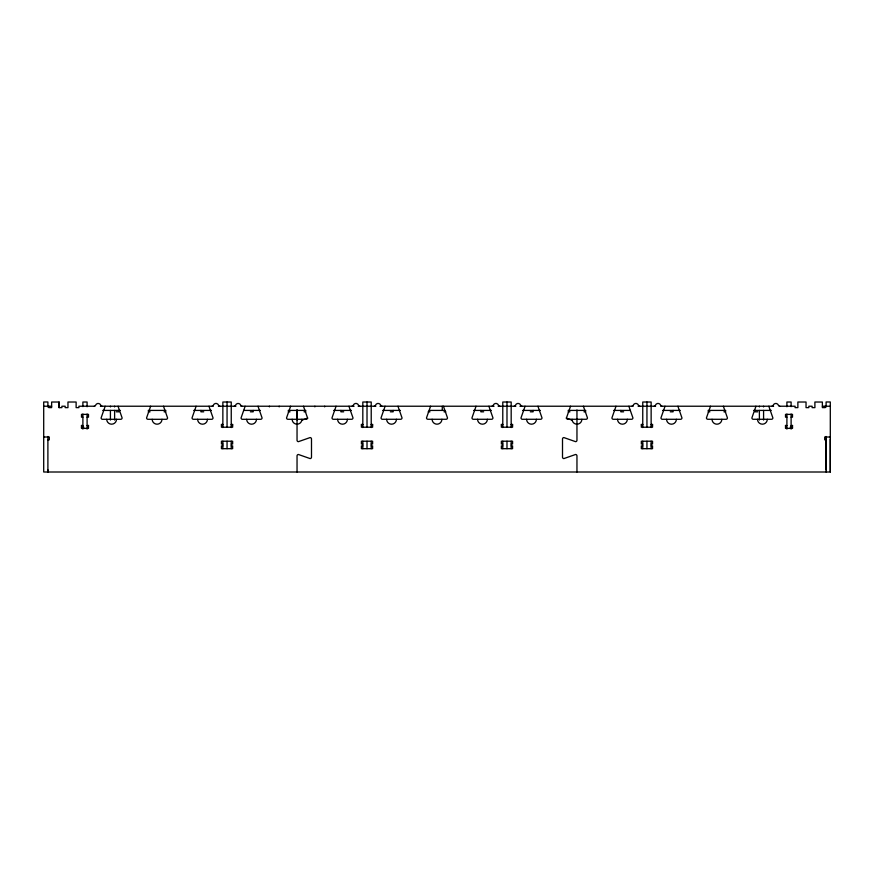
<?xml version="1.0" encoding="UTF-8"?>
<svg xmlns="http://www.w3.org/2000/svg" width="874" height="874" viewBox="0 0 874 874"><rect width="100%" height="100%" fill="white"/><g stroke="black" fill="none" stroke-linecap="round" stroke-linejoin="round"><path stroke-width="1.31" d="M47.895 469.819L47.895 472.004L47.895 436.487M297.04 419.968L297.04 409.972L297.04 440.278A1.398 1.398 0 0 0 298.438 441.654L310.095 437.579A1.398 1.398 0 0 1 311.494 438.977L311.494 457.168A1.398 1.398 0 0 1 310.095 458.577L298.438 454.491A1.398 1.398 0 0 0 297.04 455.889L297.04 472.004M576.96 472.004L576.96 455.889A1.398 1.398 0 0 0 575.562 454.491L563.905 458.577A1.398 1.398 0 0 1 562.506 457.168L562.506 438.977A1.398 1.398 0 0 1 563.905 437.579L575.562 441.654A1.398 1.398 0 0 0 576.96 440.278L576.96 409.972M826.105 469.819L826.105 436.487M47.895 407.033L47.895 401.974L43.7 401.974L43.7 472.004L830.3 472.004L830.3 439.196M301.934 420.143L307.768 418.1M94.556 406.224L78.922 406.224L78.922 407.634L76.125 407.623L76.125 402.018L67.964 402.018L67.964 407.634L65.157 407.623L65.157 406.224L61.89 406.235L61.89 407.634L59.093 407.634L59.115 402.018L51.632 402.018L51.632 407.623L48.835 407.623L48.835 406.224M43.7 406.224L51.632 406.235M100.39 406.224L213.147 406.224M218.391 406.224L235.904 406.224M240.962 406.224L354.079 406.224M358.165 406.224L375.864 406.224M379.95 406.224L494.05 406.224M498.136 406.224L515.835 406.224M519.921 406.224L633.038 406.224M638.096 406.224L655.609 406.224M660.853 406.224L773.61 406.224M779.444 406.224L795.078 406.224L795.078 407.634L797.875 407.623L797.875 402.018L806.036 402.018L806.036 407.634L808.843 407.634L808.843 406.224L812.11 406.235L812.11 407.634L814.907 407.634L814.885 402.018L822.368 402.04L822.368 407.623L825.165 407.623L825.165 406.224M822.368 406.235L830.3 406.235M102.728 410.419L120.437 410.419M148.209 410.419L165.929 410.419M193.7 410.419L211.399 410.419M243.606 410.419L260.408 410.419M288.18 410.419L305.889 410.419M333.66 410.419L351.359 410.419M382.67 410.419L400.379 410.419M429.254 410.419L444.833 410.419M473.632 410.419L491.33 410.419M522.641 410.419L540.34 410.419M568.111 410.419L585.82 410.419M613.592 410.419L630.394 410.419M662.601 410.419L680.3 410.419M708.071 410.419L725.791 410.419M753.563 410.419L771.272 410.419M116.253 411.818L119.05 411.818L119.05 410.419M148.209 411.818L150.077 411.818M164.072 411.818L165.94 411.818M203.729 411.818L200.922 411.818L200.922 410.419M250.379 411.818L253.176 411.818L253.176 410.419M288.169 411.818L290.037 411.818M304.032 411.818L305.9 411.818M343.69 411.818L340.893 411.818L340.893 410.419M390.35 411.818L393.147 411.818L393.147 410.419M428.14 411.818L429.997 411.818M444.003 411.818L445.86 411.818M483.65 411.818L480.853 411.818L480.853 410.419M530.31 411.818L533.107 411.818L533.107 410.419M568.1 411.818L569.968 411.818M583.963 411.818L585.831 411.818M623.621 411.818L620.824 411.818L620.824 410.419M670.271 411.818L673.078 411.818L673.078 410.419M708.06 411.818L709.928 411.818M723.923 411.818L725.791 411.818M757.747 411.818L754.95 411.818L754.95 410.419M82.888 417.182L81.49 417.182L81.49 414.385L88.493 414.385L88.493 417.182L87.094 417.182M786.906 417.182L785.508 417.182L785.508 414.385L792.51 414.385L792.51 417.182L791.112 417.182M222.859 424.436L221.45 424.414L221.45 427.233L232.648 427.211L232.648 424.414L231.249 424.414M362.819 424.414L361.421 424.414L361.421 427.211L372.619 427.211L372.619 424.414L371.221 424.414M502.779 424.414L501.381 424.414L501.381 427.211L512.579 427.211L512.579 424.414L511.181 424.414M642.751 424.436L641.352 424.414L641.352 427.233L652.55 427.211L652.55 424.414L651.141 424.414M221.45 424.884L222.859 424.884M231.249 424.884L232.648 424.884M361.421 424.884L362.819 424.884M371.221 424.884L372.619 424.884M501.381 424.884L502.779 424.884M511.181 424.884L512.579 424.884M641.352 424.884L642.751 424.884M651.141 424.884L652.55 424.884M81.49 425.583L82.888 425.583M87.094 425.583L88.493 425.583M785.508 425.583L786.906 425.583M791.112 425.583L792.51 425.583M81.49 427.233L83.828 427.233M790.172 427.233L792.51 427.233M43.7 437.011L49.294 437.011L49.294 439.808L47.895 439.808M830.3 437.011L824.706 437.011L824.706 439.808L826.105 439.808M222.859 444.014L221.45 444.014L221.45 441.206L232.648 441.228L232.648 444.025L231.249 444.025M362.819 444.014L361.421 444.014L361.421 441.206L372.619 441.206L372.619 444.014L371.221 444.014M502.779 444.014L501.381 444.014L501.381 441.206L512.579 441.206L512.579 444.014L511.181 444.014M642.751 444.025L641.352 444.025L641.352 441.228L652.55 441.206L652.55 444.014L651.141 444.014M222.859 445.882L221.45 445.882L221.45 448.679L232.648 448.679L232.648 445.882L231.249 445.882M362.819 445.882L361.421 445.882L361.421 448.679L372.619 448.679L372.619 445.882L371.221 445.882M502.779 445.882L501.381 445.882L501.381 448.679L512.579 448.679L512.579 445.882L511.181 445.882M642.751 445.882L641.352 445.882L641.352 448.679L652.55 448.679L652.55 445.882L651.141 445.882M566.232 418.1L572.066 420.143M830.3 472.004L830.3 401.974L826.105 401.974L826.105 407.033M826.105 437.262L826.105 472.004M792.51 425.365L792.51 428.38L785.508 428.38L785.508 425.365M791.112 406.618L791.112 402.018L786.906 402.018L786.906 406.749M791.112 414.036L791.112 429.079M786.906 414.036L786.906 429.079M763.581 406.224L763.581 406.923M763.581 410.419L763.581 420.044M759.386 406.224L759.386 406.923M759.386 410.419L759.386 420.044M651.141 427.561L651.141 402.018L642.751 402.018L642.751 427.561M651.141 441.206L651.141 448.679M646.946 402.018L646.946 427.211M646.946 441.206L646.946 448.679M642.751 441.206L642.751 448.679M511.181 427.561L511.181 402.018L502.779 402.018L502.779 427.561M511.181 441.206L511.181 448.679M506.986 402.018L506.986 427.211M506.986 441.206L506.986 448.679M502.779 441.206L502.779 448.679M442.277 406.224L442.277 410.419M371.221 427.561L371.221 402.018L362.819 402.018L362.819 427.561M371.221 441.206L371.221 448.679M367.014 402.018L367.014 427.211M367.014 441.206L367.014 448.679M362.819 441.206L362.819 448.679M324.669 406.224L324.669 406.88M314.869 406.224L314.869 406.88M279.199 406.224L279.199 406.88M269.4 406.224L269.4 406.88M231.249 427.561L231.249 402.018L222.859 402.018L222.859 427.561M231.249 441.206L231.249 448.679M227.054 402.018L227.054 427.211M227.054 441.206L227.054 448.679M222.859 441.206L222.859 448.679M114.614 406.224L114.614 406.923M114.614 410.419L114.614 420.044M110.419 406.224L110.419 406.923M110.419 410.419L110.419 420.044M88.493 425.365L88.493 428.38L81.49 428.38L81.49 425.365M87.094 406.749L87.094 402.018L82.888 402.018L82.888 406.618M87.094 414.036L87.094 429.079M82.888 414.036L82.888 429.079M59.093 402.04L59.093 407.634M219.898 406.235A1.398 1.398 0 0 1 218.587 405.307A2.797 2.797 0 0 0 213.3 405.285A1.398 1.398 0 0 1 211.989 406.235M94.239 406.235A1.398 1.398 0 0 0 95.561 405.307A2.797 2.797 0 0 1 100.838 405.307A1.398 1.398 0 0 0 102.16 406.235M105.109 406.235A1.398 1.398 0 0 1 105.055 406.639L101.111 417.903A1.398 1.398 0 0 0 102.509 419.302L120.699 419.302A1.398 1.398 0 0 0 122.109 417.881L118.165 406.618A1.398 1.398 0 0 1 118.099 406.224M116.504 419.28A4.894 4.894 0 0 1 111.61 424.185A4.894 4.894 0 0 1 106.704 419.28M150.579 406.224A1.398 1.398 0 0 1 150.514 406.618L146.57 417.903A1.398 1.398 0 0 0 147.979 419.302L166.169 419.302A1.398 1.398 0 0 0 167.568 417.881L163.624 406.618A1.398 1.398 0 0 1 163.569 406.224M161.974 419.302A4.894 4.894 0 0 1 157.069 424.196A4.894 4.894 0 0 1 152.174 419.302M196.038 406.235A1.398 1.398 0 0 1 195.984 406.639L192.04 417.903A1.398 1.398 0 0 0 193.438 419.28L211.639 419.302A1.398 1.398 0 0 0 213.037 417.881L209.094 406.618A1.398 1.398 0 0 1 209.028 406.224M207.433 419.302A4.894 4.894 0 0 1 202.539 424.196A4.894 4.894 0 0 1 197.633 419.302M234.199 406.235A1.398 1.398 0 0 0 235.521 405.307A2.797 2.797 0 0 1 240.798 405.307A1.398 1.398 0 0 0 242.12 406.235M245.07 406.235A1.398 1.398 0 0 1 245.015 406.639L241.071 417.903A1.398 1.398 0 0 0 242.469 419.302L260.671 419.302A1.398 1.398 0 0 0 262.069 417.903L258.125 406.618A1.398 1.398 0 0 1 258.07 406.224M301.934 419.28A4.894 4.894 0 0 1 297.04 424.185A4.894 4.894 0 0 1 292.135 419.28M290.539 406.235A1.398 1.398 0 0 1 290.485 406.639L286.541 417.903A1.398 1.398 0 0 0 287.939 419.302L306.129 419.28A1.398 1.398 0 0 0 307.528 417.881L303.595 406.618A1.398 1.398 0 0 1 303.529 406.224M256.464 419.302A4.894 4.894 0 0 1 251.57 424.196A4.894 4.894 0 0 1 246.676 419.302M654.102 406.235A1.398 1.398 0 0 0 655.413 405.307A2.797 2.797 0 0 1 660.7 405.285A1.398 1.398 0 0 0 662.011 406.235M779.761 406.235A1.398 1.398 0 0 1 778.439 405.307A2.797 2.797 0 0 0 773.162 405.307A1.398 1.398 0 0 1 771.84 406.235M768.891 406.224A1.398 1.398 0 0 0 768.945 406.618L772.889 417.903A1.398 1.398 0 0 1 771.491 419.28L753.301 419.28A1.398 1.398 0 0 1 751.891 417.903L755.835 406.618A1.398 1.398 0 0 0 755.901 406.224M767.296 419.28A4.894 4.894 0 0 1 762.39 424.185A4.894 4.894 0 0 1 757.496 419.28M723.421 406.224A1.398 1.398 0 0 0 723.486 406.618L727.43 417.903A1.398 1.398 0 0 1 726.032 419.302L707.831 419.28A1.398 1.398 0 0 1 706.432 417.903L710.376 406.618A1.398 1.398 0 0 0 710.431 406.224M721.826 419.302A4.894 4.894 0 0 1 716.931 424.196A4.894 4.894 0 0 1 712.026 419.302M677.962 406.224A1.398 1.398 0 0 0 678.016 406.618L681.96 417.903A1.398 1.398 0 0 1 680.562 419.302L662.361 419.28A1.398 1.398 0 0 1 660.962 417.881L664.906 406.618A1.398 1.398 0 0 0 664.972 406.224M676.367 419.302A4.894 4.894 0 0 1 671.461 424.196A4.894 4.894 0 0 1 666.567 419.302M639.801 406.224A1.398 1.398 0 0 1 638.479 405.285A2.797 2.797 0 0 0 633.202 405.307A1.398 1.398 0 0 1 631.88 406.224M628.93 406.224A1.398 1.398 0 0 0 628.985 406.618L632.929 417.903A1.398 1.398 0 0 1 631.531 419.28L613.329 419.28A1.398 1.398 0 0 1 611.931 417.881L615.875 406.618A1.398 1.398 0 0 0 615.93 406.235M581.865 419.302A4.894 4.894 0 0 1 576.96 424.196A4.894 4.894 0 0 1 572.066 419.302M583.461 406.224A1.398 1.398 0 0 0 583.515 406.618L587.459 417.903A1.398 1.398 0 0 1 586.061 419.28L567.871 419.28A1.398 1.398 0 0 1 566.472 417.881L570.405 406.618A1.398 1.398 0 0 0 570.471 406.224M627.324 419.28A4.894 4.894 0 0 1 622.43 424.185A4.894 4.894 0 0 1 617.536 419.28M522.051 406.224A1.398 1.398 0 0 1 520.729 405.285A2.797 2.797 0 0 0 515.452 405.285A1.398 1.398 0 0 1 514.13 406.224M537.991 406.224A1.398 1.398 0 0 0 538.056 406.618L542 417.881A1.398 1.398 0 0 1 540.602 419.28L522.401 419.28A1.398 1.398 0 0 1 521.002 417.881L524.946 406.618A1.398 1.398 0 0 0 525.001 406.224M536.396 419.28A4.894 4.894 0 0 1 531.501 424.185A4.894 4.894 0 0 1 526.596 419.28M374.17 406.224A1.398 1.398 0 0 0 375.492 405.285A2.797 2.797 0 0 1 380.769 405.285A1.398 1.398 0 0 0 382.091 406.224M385.041 406.224A1.398 1.398 0 0 1 384.975 406.618L381.042 417.881A1.398 1.398 0 0 0 382.441 419.28L400.631 419.28A1.398 1.398 0 0 0 402.029 417.881L398.085 406.618A1.398 1.398 0 0 1 398.031 406.224M396.435 419.28A4.894 4.894 0 0 1 391.53 424.185A4.894 4.894 0 0 1 386.636 419.28M430.5 406.224A1.398 1.398 0 0 1 430.445 406.618L426.501 417.881A1.398 1.398 0 0 0 427.899 419.28L446.101 419.28A1.398 1.398 0 0 0 447.499 417.881L443.555 406.618A1.398 1.398 0 0 1 443.5 406.224M441.894 419.28A4.894 4.894 0 0 1 437 424.185A4.894 4.894 0 0 1 432.106 419.28M475.969 406.224A1.398 1.398 0 0 1 475.915 406.618L471.971 417.881A1.398 1.398 0 0 0 473.369 419.28L491.559 419.28A1.398 1.398 0 0 0 492.958 417.881L489.025 406.618A1.398 1.398 0 0 1 488.959 406.224M487.364 419.28A4.894 4.894 0 0 1 482.47 424.185A4.894 4.894 0 0 1 477.565 419.28M491.909 406.224A1.398 1.398 0 0 0 493.231 405.285A2.797 2.797 0 0 1 498.508 405.285A1.398 1.398 0 0 0 499.83 406.224M351.949 406.224A1.398 1.398 0 0 0 353.271 405.285A2.797 2.797 0 0 1 358.548 405.285A1.398 1.398 0 0 0 359.869 406.224M336.009 406.224A1.398 1.398 0 0 1 335.944 406.618L332 417.881A1.398 1.398 0 0 0 333.398 419.28L351.599 419.28A1.398 1.398 0 0 0 352.998 417.881L349.054 406.618A1.398 1.398 0 0 1 348.999 406.224M347.404 419.28A4.894 4.894 0 0 1 342.499 424.185A4.894 4.894 0 0 1 337.604 419.28"/></g></svg>
